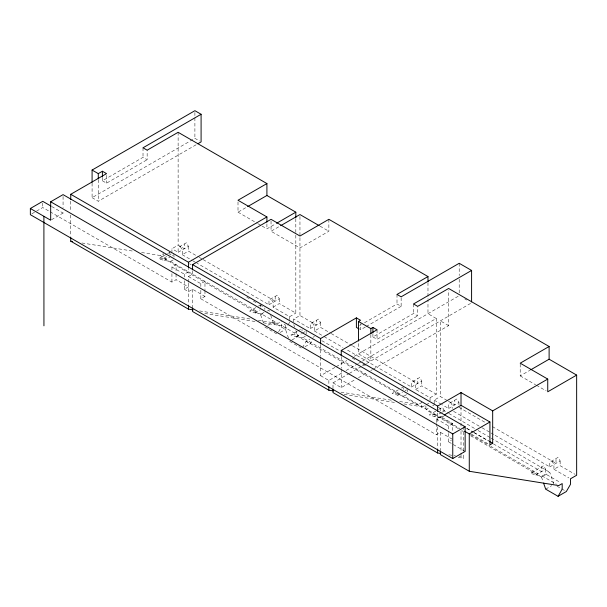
<?xml version="1.0" encoding="UTF-8"?>
<svg xmlns="http://www.w3.org/2000/svg" width="607" height="607" viewBox="0 0 607 607"><rect width="100%" height="100%" fill="white"/><g stroke="black" fill="none" stroke-linecap="round" stroke-linejoin="round"><path stroke-width="0.46" stroke-dasharray="3.04 2.28" d="M278.613 331.786L281.367 327.021L281.367 321.46M280.244 332.439L285.495 329.404L287.794 325.428M288.249 324.639L289.63 322.249L289.63 316.687L273.112 307.15L273.112 302.385L271.041 298.803M302.483 347.674L306.201 341.233L309.957 339.063M305.018 346.749L310.276 343.714L312.605 339.685M31.905 213.793L35.775 211.555M36.549 211.107L42.748 207.533L49.288 211.304M102.408 177.312L102.408 180.78L143.017 157.334L147.152 159.717L147.152 150.179M102.408 180.78L106.544 183.162L147.152 159.717M51.451 219.772L63.067 213.072L63.067 211.221M92.089 183.208L92.089 197.67L194.9 138.313L199.544 140.991M92.089 197.67L98.281 201.243L196.987 144.261M141.583 252.512L160.225 255.494L162.98 253.901M171.925 252.717L171.925 248.733L178.124 245.16L184.316 248.733L184.316 243.968M238.005 201.987L238.005 212.177L246.837 207.07M166.811 254.075L158.784 258.711L164.087 260.418L170.552 261.45L257.277 311.52L250.812 310.488M167.578 253.635L171.159 251.564M163.67 253.506L163.67 258.286L166.675 256.549M169.679 254.819L171.182 253.954M164.087 260.418L169.861 257.08M172.471 255.577L173.997 254.697M178.124 252.315L188.451 246.351L186.379 242.777L178.124 247.542L178.124 252.315L171.925 248.733M170.552 261.45L173.997 259.462M180.188 246.351L182.252 249.925L182.252 254.697L188.451 251.116L198.269 256.784M171.925 269.842L171.925 267.012L176.06 264.629L176.06 273.12M171.925 267.012L184.316 274.167L188.451 271.784L188.451 268.317M50.1 211.782L171.925 282.111L176.06 279.728L188.451 286.883L184.316 289.266L184.316 280.775M262.095 226.085L266.913 228.862L275.745 223.763M188.451 282.209L188.451 276.549L192.578 274.167L192.578 270.699M271.041 221.062L271.041 231.252L279.88 226.145M188.451 276.549L200.841 283.704L204.969 281.322L204.969 289.812M204.969 290.761L204.969 296.421L192.578 289.266L188.451 291.648L184.316 289.266M200.841 290.313L200.841 298.803L204.969 296.421M328.865 219.324L328.865 231.252L299.957 247.937L271.041 231.252M255.828 307.59L249.644 311.163L254.94 312.871L261.405 313.91L277.93 323.44L280.677 321.854M258.43 306.087L260.464 304.911M254.94 312.871L260.274 309.79M268.977 304.767L279.303 298.803L277.24 295.23L268.977 299.995L268.977 304.767L196.979 263.195M261.405 313.91L264.159 312.317M273.112 307.15L279.303 303.576L295.821 313.113L295.821 234.81M163.67 258.286L260.661 314.927L264.417 312.757M267.414 311.019L268.916 310.154L269.516 311.884M267.816 325.306L273.112 322.249L285.495 329.404L289.038 339.624M289.63 316.687L295.821 313.113M263.415 322.848L282.058 325.83L284.812 324.237M293.758 321.854L293.758 319.07L299.957 315.496L316.475 325.033L316.475 320.261M297.127 331.437L290.935 335.003L296.239 336.718L302.703 337.75L399.755 393.784L393.29 392.744M297.9 330.99L301.254 329.047M296.239 336.718L301.573 333.638M302.339 333.197L305.382 331.437M310.276 328.607L320.602 322.651L318.538 319.07L310.276 323.842L310.276 328.607L293.758 319.07M291.884 340.026L297.885 336.559L310.276 343.714M302.703 337.75L305.458 336.157M312.339 322.651L314.411 326.225L314.411 330.997L320.602 327.416L330.39 333.068M312.962 337.325L314.464 336.46M359.64 325.542L361.264 324.601M364.519 322.727L397.001 303.97L401.136 306.353L401.136 296.815M365.399 326.983L360.52 329.798L360.52 323.728M366.211 326.52L401.136 306.353M372.91 333.486L372.91 336.953L413.526 313.508L417.654 315.89L417.654 306.353M372.91 336.953L377.046 339.336L417.654 315.89M320.602 357.288L320.602 375.703L335.352 367.182M336.172 366.704L346.832 360.558M354.207 356.294L459.203 295.677M320.602 375.703L328.865 380.468L342.796 372.425M346.073 370.528L357.546 363.904M358.373 363.434L361.651 361.537M362.47 361.066L436.236 318.478L436.236 394.178L430.044 397.752L415.59 389.413L415.59 384.641L413.526 381.067M332.993 388.161L332.993 382.85L348.562 373.859M349.382 373.388L361.681 366.287M362.5 365.816L365.778 363.919M366.598 363.449L471.593 302.832M332.993 382.85L341.248 387.623L355.186 379.572M358.464 377.683L367.478 372.478M370.756 370.581L372.395 369.64M373.214 369.162L448.626 325.625L448.626 290.207M398.306 389.853L392.122 393.419L397.418 395.134L403.883 396.166L418.344 404.512L421.782 402.524L421.782 407.289L306.201 341.233M401.394 388.063L403.2 387.023M397.418 395.134L402.509 392.19M405.044 390.733L406.569 389.853M411.455 387.023L421.782 381.067L419.718 377.486L411.455 382.258L411.455 387.023L346.21 349.359M403.883 396.166L406.637 394.573M415.59 389.413L421.782 385.832L436.236 394.178M421.782 407.289L425.537 405.127M426.289 404.694L429.293 402.957M434.172 404.11L434.172 400.142L440.363 396.561L447.594 400.734M458.467 428.663L425.909 409.679L429.665 407.509M432.67 405.772L434.172 404.907M435.796 411.129L429.286 414.885L434.589 416.592L441.054 417.624L444.499 415.636M438.565 409.528L442.435 407.289L444.499 410.871L444.499 412.457M434.589 416.592L441.448 412.631M442.207 412.191L444.499 410.871M448.626 408.481L458.953 402.524L456.889 398.951L448.626 403.716L448.626 408.481L442.2 404.778M436.236 422.555L436.236 418.815L440.363 416.432L452.754 423.587L452.754 431.926M440.363 416.432L440.363 417.229L442.746 415.848M520.207 364.048L520.207 375.9L529.843 370.331M436.236 418.815L448.626 425.97L452.754 423.587M200.841 298.803L436.236 434.711L440.363 432.328L452.754 439.476M448.626 433.451L448.626 441.866L451.38 440.272M535.769 475.008L545.678 469.287L543.614 465.706L530.465 473.293L535.769 475.008L542.233 476.04L556.391 484.211M549.805 466.897L560.132 460.941L558.068 457.359L549.805 462.132L549.805 466.897L494.348 434.885M542.233 476.04L545.678 474.052L560.625 482.679M551.869 460.941L553.933 464.514L553.933 469.287L560.132 465.706L575.079 474.34M470.675 435.78L541.49 477.072L549.752 472.307L553.933 484.386M545.678 489.151L551.687 485.683M81.93 242.975L134.132 251.321M159.952 258.036L166.424 259.068L160.225 255.494M199.635 310.928L250.896 319.123M258.354 320.314L277.93 323.44M204.696 313.455L256.89 321.801M292.111 334.328L298.576 335.368L282.058 325.83M340.982 392.145L392.243 400.339M399.702 401.531L418.344 404.512M344.177 394.375L395.438 402.57M403.83 403.913L422.472 406.895L436.926 415.241L430.454 414.209M448.846 454.787L455.402 455.834M459.142 456.434L461.017 456.73L463.771 458.323L463.771 451.783M458.148 457.428L463.771 458.323M531.633 472.625L538.106 473.657L490.805 446.35M321.839 340.679L339.874 350.983M352.166 358.016L355.452 359.89M362.827 364.101L366.104 365.975M464.712 298.856L466.775 300.048M320.026 226.145L328.865 231.252M436.236 318.478L427.981 313.705L427.981 299.896M448.626 325.625L440.363 320.86L440.363 396.561M238.005 212.177L257.277 223.3M258.081 223.763L261.291 225.622M520.207 375.9L535.594 384.777M536.406 385.248L546.125 390.855M199.081 257.262L202.359 259.151M203.178 259.621L275.176 301.193L275.176 296.421M331.202 333.539L351.59 345.307M352.409 345.778L417.654 383.449L417.654 378.677M448.398 401.197L454.818 404.907L454.818 400.142M458.953 407.289L485.866 422.829M492.391 426.6L556.004 463.323L556.004 458.558M182.252 254.697L192.07 260.365M192.889 260.835L196.16 262.725M314.411 330.997L323.379 336.172M324.191 336.642L342.955 347.477M434.172 400.142L441.395 404.315M453.573 411.341L481.298 427.351M482.117 427.821L490.274 432.525M491.086 432.996L493.537 434.415M553.933 469.287L568.88 477.914M466.98 428.421L473.407 432.131M474.211 432.594L488.665 440.94M466.517 428.352L473.043 432.116M473.855 432.586L488.536 441.061M493.43 443.892L541.55 471.669L541.55 466.897M471.457 434.18L488.316 443.914M440.363 417.229L459.833 428.466M470.417 434.574L489.986 445.872M557.036 486.177L560.906 488.407M561.68 488.855L565.549 491.093M272.27 322.742L275.927 324.851M264.849 327.021L277.24 334.176M289.63 341.324L301.247 348.031M51.686 206.501L63.067 213.072M448.626 441.866L465.144 451.403M438.239 407.282L448.012 412.98M448.823 413.45L474.871 428.641M478.126 430.538L490.335 437.655M491.146 438.133L549.752 472.307M189.543 263.795L191.175 264.751M246.821 297.248L249.28 298.682M253.369 301.072L256.647 302.984M259.917 304.896L263.188 306.808M461.722 430.56L463.353 431.509M450.69 402.524L452.754 406.098L452.754 408.481M541.49 477.072L542.984 481.389M293.758 324.639L294.645 327.188M295.821 330.595L297.885 336.559M270.714 315.337L273.112 322.249M260.661 314.927L263.65 323.561M560.132 460.941L560.132 465.706M545.678 469.287L545.678 474.052M463.771 426.562L463.771 450.849M461.017 407.13L461.017 428.155M461.017 431.311L461.017 452.025M461.017 452.966L461.017 456.73M459.203 263.286L459.203 275.57M459.203 279.228L459.203 294.759M458.953 402.524L458.953 404.907M448.626 425.97L448.626 432.51M440.363 408.481L440.363 410.871M440.363 432.328L440.363 449.946M437.617 413.033L437.617 423.109M437.617 426.842L437.617 448.323M436.236 423.489L436.236 434.711M430.044 397.752L430.044 401.728M427.981 282.619L427.981 298.978M425.909 405.704L425.909 409.679M421.782 381.067L421.782 385.832M413.526 303.97L413.526 313.508M407.327 389.413L407.327 391.796M403.2 387.82L403.2 389.413M397.001 294.433L397.001 303.97M377.046 329.798L377.046 339.336M370.847 334.677L370.847 360.998L358.456 353.843L358.456 341.961M341.248 356.537L341.248 368.29M341.248 369.208L341.248 387.623M328.865 380.468L328.865 385.779M320.602 322.651L320.602 327.416M320.602 344.609L320.602 356.362M306.148 330.997L306.148 334.176M302.02 329.404L302.02 330.997M299.957 216.441L299.957 315.496M295.821 218.778L295.821 233.87M285.495 324.768L285.495 329.404M279.303 298.803L279.303 303.576M266.913 223.877L266.913 228.862M264.849 307.946L264.849 309.532M260.722 304.767L260.722 307.15M200.841 283.704L200.841 286.534M194.9 112.538L194.9 138.313M192.578 289.266L192.578 306.884M188.451 246.351L188.451 251.116M188.451 283.158L188.451 304.502M184.316 274.167L184.316 276.997M178.124 132.296L178.124 245.16M176.06 274.068L176.06 279.728M173.997 255.494L173.997 257.08M171.925 273.62L171.925 282.111M169.861 252.315L169.861 253.901M143.017 147.797L143.017 157.334M106.544 175.362L106.544 183.162M98.281 179.695L98.281 201.243M70.746 201.228L70.746 211.297M70.746 215.037L70.746 236.518M63.067 196.471L63.067 207.533M42.748 203.102L42.748 207.533"/><path stroke-width="0.91" d="M43.939 325.822L43.901 216.312M543.584 483.111L545.678 489.151L558.068 496.306L562.196 489.151L562.196 483.589L558.751 485.577L469.272 471.267L440.363 454.582L440.363 450.872M92.089 182.297L92.089 170.051L194.9 110.694L201.092 114.268L201.092 141.886L197.806 143.783M30.35 208.489L50.677 220.22L50.677 201.782L63.067 194.627L465.144 426.759L465.144 451.403L452.754 458.551L30.358 214.681L30.358 208.489L42.748 201.334L50.874 206.031M92.089 170.051L98.281 173.625L102.408 171.242L106.544 173.625L70.746 194.293L70.746 199.491M201.092 114.268L143.017 147.797L147.152 150.179L178.124 132.296L266.913 183.564L266.913 195.484L295.821 212.177L295.821 217.837M266.913 183.564L238.005 200.249L266.913 216.942L266.913 222.147M247.641 206.608L266.913 195.484M70.746 194.293L188.451 262.247L266.913 216.942M192.578 269.834L192.578 264.629L271.041 219.324L299.957 236.017L328.865 219.324L427.981 276.549L427.981 281.754M276.549 223.3L295.821 212.177M280.677 225.683L299.957 214.559L319.229 225.683M192.578 264.629L320.602 338.539L356.392 317.878L360.52 320.261L358.456 321.452L358.456 341.043M427.981 276.549L397.001 294.433L401.136 296.815L459.203 263.286L471.593 270.441L471.593 301.914M358.456 321.452L370.847 328.607L372.91 327.416L377.046 329.798L341.248 350.467L341.248 355.664M471.593 270.441L413.526 303.97L417.654 306.353L448.626 288.469L549.115 346.491L549.115 359.207L576.65 375.103L576.65 475.243L570.459 478.824L570.459 484.386L566.323 491.541L558.068 496.306M341.248 350.467L437.617 406.098L461.017 392.585L492.679 410.871L547.742 379.079L547.742 391.796L576.65 375.103M549.115 346.491L520.207 363.183L547.742 379.079M444.339 414.93L461.017 405.301L489.925 421.994L489.925 444.848L492.679 443.254L492.679 410.871M530.647 369.868L549.115 359.207M50.677 201.782L452.754 433.914L465.144 426.759M464.552 431.19L469.272 433.914L489.925 421.994M70.746 237.451L70.746 241.184L72.612 241.48M70.746 241.184L188.451 309.138L193.109 309.881M192.578 307.81L192.578 311.52L328.865 390.202L333.524 390.946M332.993 389.049L332.993 392.585L437.617 452.989L440.424 453.437M359.147 329.009L356.392 327.416L356.392 317.878M489.462 441.403L492.679 443.254M469.272 433.914L469.272 471.267M461.017 392.585L461.017 405.893M452.754 433.914L452.754 458.551M437.617 406.098L437.617 411.303M437.617 449.256L437.617 452.989M372.91 327.416L372.91 332.621M370.847 328.607L370.847 333.812M328.865 386.667L328.865 390.202M320.602 338.539L320.602 343.744M188.451 262.247L188.451 267.444M188.451 305.427L188.451 309.138M102.408 171.242L102.408 176.447M98.281 173.625L98.281 178.83"/></g></svg>
